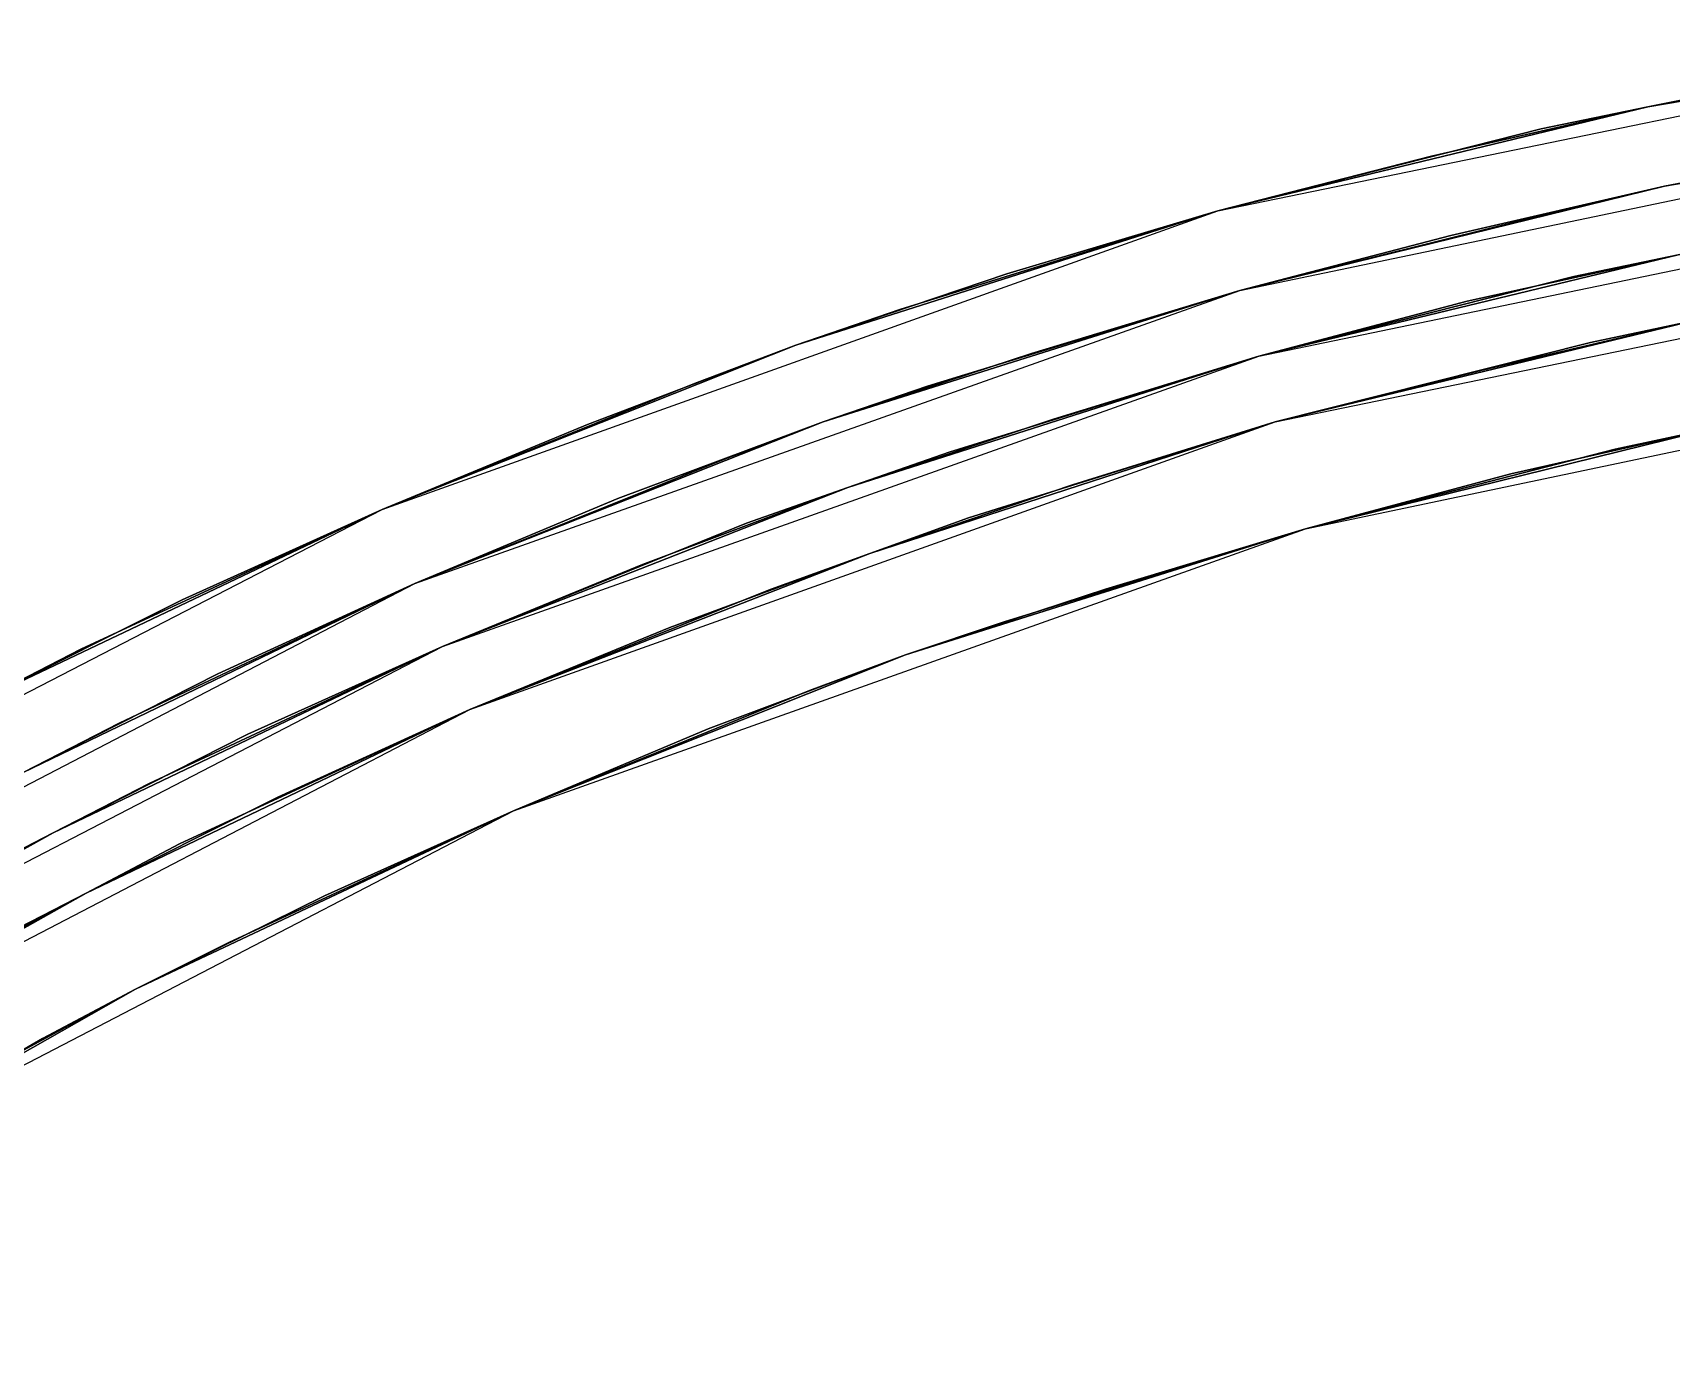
# Model space of a CAD drawing. Extents: x -23.7 to 23.7, y -23.7 to 23.7.
# Drawn here: x -10.71 to -4.73, y 18.58 to 23.45 of the extents above; entities that cross this region are included whole.
import ezdxf

# ---------------------------------------------------------------- set-up
doc = ezdxf.new("R2010")
doc.units = 0

msp = doc.modelspace()

# ---------------------------------------------------------------- linework, layer by layer
at = {"layer": 'Faces'}
for points in [[(-6.39, 22.8, 58.95), (-3.23, 23.45, 58.95), (-4.82, 23.18, 57.86)], [(-3.23, 23.45, 58.95), (-4.42, 23.26, 57.58), (-4.82, 23.18, 57.86)], [(-4.82, 23.18, 57.13), (-4.42, 23.26, 57.58), (-3.23, 23.45, 56.77), (-4.02, 23.33, 56.22)], [(-4.02, 23.33, 56.22), (-3.23, 23.45, 55.67), (-4.02, 23.33, 55.13), (-4.82, 23.18, 55.67)], [(-4.02, 23.33, 55.13), (-3.23, 23.45, 54.58), (-4.02, 23.33, 54.04), (-4.82, 23.18, 54.58)], [(-4.02, 23.33, 54.04), (-3.23, 23.45, 53.49), (-4.02, 23.33, 52.94), (-4.82, 23.18, 53.49)], [(-5.61, 23, 56.22), (-4.82, 23.18, 57.13), (-4.02, 23.33, 56.22), (-4.82, 23.18, 55.67)], [(-4.82, 23.18, 55.67), (-4.02, 23.33, 55.13), (-4.82, 23.18, 54.58), (-5.61, 23, 55.13)], [(-4.82, 23.18, 54.58), (-4.02, 23.33, 54.04), (-4.82, 23.18, 53.49), (-5.61, 23, 54.04)], [(-5.21, 23.1, 57.58), (-4.82, 23.18, 57.86), (-4.42, 23.26, 57.58), (-4.82, 23.18, 57.13)], [(-6.39, 22.8, 58.95), (-4.82, 23.18, 57.86), (-5.21, 23.1, 57.58)], [(-5.21, 23.1, 57.58), (-4.82, 23.18, 57.13), (-5.61, 23, 56.22), (-6.39, 22.8, 56.77)], [(-5.61, 23, 56.22), (-4.82, 23.18, 55.67), (-5.61, 23, 55.13), (-6.39, 22.8, 55.67)], [(-5.61, 23, 55.13), (-4.82, 23.18, 54.58), (-5.61, 23, 54.04), (-6.39, 22.8, 54.58)], [(-5.61, 23, 54.04), (-4.82, 23.18, 53.49), (-5.61, 23, 52.94), (-6.39, 22.8, 53.49)], [(-6.31, 22.51, 58.95), (-3.19, 23.16, 58.95), (-4.76, 22.89, 57.86)], [(-6.31, 22.51, 58.95), (-3.19, 23.16, 58.95), (-4.76, 22.89, 57.86)], [(-3.19, 23.16, 58.95), (-4.37, 22.96, 57.58), (-4.76, 22.89, 57.86)], [(-3.19, 23.16, 58.95), (-4.37, 22.96, 57.58), (-4.76, 22.89, 57.86)], [(-4.76, 22.89, 57.13), (-4.37, 22.96, 57.58), (-3.19, 23.16, 56.77), (-3.97, 23.04, 56.22)], [(-4.76, 22.89, 57.13), (-4.37, 22.96, 57.58), (-3.19, 23.16, 56.77), (-3.97, 23.04, 56.22)], [(-3.97, 23.04, 56.22), (-3.19, 23.16, 55.67), (-3.97, 23.04, 55.13), (-4.76, 22.89, 55.67)], [(-3.97, 23.04, 56.22), (-3.19, 23.16, 55.67), (-3.97, 23.04, 55.13), (-4.76, 22.89, 55.67)], [(-3.97, 23.04, 55.13), (-3.19, 23.16, 54.58), (-3.97, 23.04, 54.04), (-4.76, 22.89, 54.58)], [(-3.97, 23.04, 55.13), (-3.19, 23.16, 54.58), (-3.97, 23.04, 54.04), (-4.76, 22.89, 54.58)], [(-3.97, 23.04, 54.04), (-3.19, 23.16, 53.49), (-3.97, 23.04, 52.94), (-4.76, 22.89, 53.49)], [(-3.97, 23.04, 54.04), (-3.19, 23.16, 53.49), (-3.97, 23.04, 52.94), (-4.76, 22.89, 53.49)], [(-6.39, 22.8, 58.95), (-5.21, 23.1, 57.58), (-6.39, 22.8, 56.77), (-7.55, 22.44, 57.58)], [(-5.54, 22.71, 56.22), (-4.76, 22.89, 57.13), (-3.97, 23.04, 56.22), (-4.76, 22.89, 55.67)], [(-5.54, 22.71, 56.22), (-4.76, 22.89, 57.13), (-3.97, 23.04, 56.22), (-4.76, 22.89, 55.67)], [(-4.76, 22.89, 55.67), (-3.97, 23.04, 55.13), (-4.76, 22.89, 54.58), (-5.54, 22.71, 55.13)], [(-4.76, 22.89, 55.67), (-3.97, 23.04, 55.13), (-4.76, 22.89, 54.58), (-5.54, 22.71, 55.13)], [(-4.76, 22.89, 54.58), (-3.97, 23.04, 54.04), (-4.76, 22.89, 53.49), (-5.54, 22.71, 54.04)], [(-4.76, 22.89, 54.58), (-3.97, 23.04, 54.04), (-4.76, 22.89, 53.49), (-5.54, 22.71, 54.04)], [(-6.39, 22.8, 56.77), (-5.61, 23, 56.22), (-6.39, 22.8, 55.67), (-7.16, 22.57, 56.22)], [(-6.39, 22.8, 55.67), (-5.61, 23, 55.13), (-6.39, 22.8, 54.58), (-7.16, 22.57, 55.13)], [(-6.39, 22.8, 54.58), (-5.61, 23, 54.04), (-6.39, 22.8, 53.49), (-7.16, 22.57, 54.04)], [(-6.24, 22.27, 58.95), (-3.15, 22.91, 58.95), (-4.71, 22.64, 57.86)], [(-6.24, 22.27, 58.95), (-3.15, 22.91, 58.95), (-4.71, 22.64, 57.86)], [(-5.14, 22.8, 57.58), (-4.76, 22.89, 57.86), (-4.37, 22.96, 57.58), (-4.76, 22.89, 57.13)], [(-5.14, 22.8, 57.58), (-4.76, 22.89, 57.86), (-4.37, 22.96, 57.58), (-4.76, 22.89, 57.13)], [(-6.31, 22.51, 58.95), (-4.76, 22.89, 57.86), (-5.14, 22.8, 57.58)], [(-6.31, 22.51, 58.95), (-4.76, 22.89, 57.86), (-5.14, 22.8, 57.58)], [(-5.14, 22.8, 57.58), (-4.76, 22.89, 57.13), (-5.54, 22.71, 56.22), (-6.31, 22.51, 56.77)], [(-5.14, 22.8, 57.58), (-4.76, 22.89, 57.13), (-5.54, 22.71, 56.22), (-6.31, 22.51, 56.77)], [(-5.54, 22.71, 56.22), (-4.76, 22.89, 55.67), (-5.54, 22.71, 55.13), (-6.31, 22.51, 55.67)], [(-5.54, 22.71, 56.22), (-4.76, 22.89, 55.67), (-5.54, 22.71, 55.13), (-6.31, 22.51, 55.67)], [(-5.54, 22.71, 55.13), (-4.76, 22.89, 54.58), (-5.54, 22.71, 54.04), (-6.31, 22.51, 54.58)], [(-5.54, 22.71, 55.13), (-4.76, 22.89, 54.58), (-5.54, 22.71, 54.04), (-6.31, 22.51, 54.58)], [(-5.54, 22.71, 54.04), (-4.76, 22.89, 53.49), (-5.54, 22.71, 52.94), (-6.31, 22.51, 53.49)], [(-5.54, 22.71, 54.04), (-4.76, 22.89, 53.49), (-5.54, 22.71, 52.94), (-6.31, 22.51, 53.49)], [(-9.44, 21.71, 58.95), (-6.39, 22.8, 58.95), (-7.93, 22.31, 57.86)], [(-7.93, 22.31, 57.13), (-7.55, 22.44, 57.58), (-6.39, 22.8, 56.77), (-7.16, 22.57, 56.22)], [(-6.39, 22.8, 58.95), (-7.55, 22.44, 57.58), (-7.93, 22.31, 57.86)], [(-7.16, 22.57, 56.22), (-6.39, 22.8, 55.67), (-7.16, 22.57, 55.13), (-7.93, 22.31, 55.67)], [(-7.16, 22.57, 55.13), (-6.39, 22.8, 54.58), (-7.16, 22.57, 54.04), (-7.93, 22.31, 54.58)], [(-7.16, 22.57, 54.04), (-6.39, 22.8, 53.49), (-7.16, 22.57, 52.94), (-7.93, 22.31, 53.49)], [(-6.31, 22.51, 58.95), (-5.14, 22.8, 57.58), (-6.31, 22.51, 56.77), (-7.45, 22.16, 57.58)], [(-6.31, 22.51, 58.95), (-5.14, 22.8, 57.58), (-6.31, 22.51, 56.77), (-7.45, 22.16, 57.58)], [(-5.48, 22.47, 56.22), (-4.71, 22.64, 57.13), (-3.93, 22.79, 56.22), (-4.71, 22.64, 55.67)], [(-5.48, 22.47, 56.22), (-4.71, 22.64, 57.13), (-3.93, 22.79, 56.22), (-4.71, 22.64, 55.67)], [(-4.71, 22.64, 55.67), (-3.93, 22.79, 55.13), (-4.71, 22.64, 54.58), (-5.48, 22.47, 55.13)], [(-4.71, 22.64, 55.67), (-3.93, 22.79, 55.13), (-4.71, 22.64, 54.58), (-5.48, 22.47, 55.13)], [(-4.71, 22.64, 54.58), (-3.93, 22.79, 54.04), (-4.71, 22.64, 53.49), (-5.48, 22.47, 54.04)], [(-4.71, 22.64, 54.58), (-3.93, 22.79, 54.04), (-4.71, 22.64, 53.49), (-5.48, 22.47, 54.04)], [(-6.31, 22.51, 56.77), (-5.54, 22.71, 56.22), (-6.31, 22.51, 55.67), (-7.07, 22.28, 56.22)], [(-6.31, 22.51, 56.77), (-5.54, 22.71, 56.22), (-6.31, 22.51, 55.67), (-7.07, 22.28, 56.22)], [(-6.31, 22.51, 55.67), (-5.54, 22.71, 55.13), (-6.31, 22.51, 54.58), (-7.07, 22.28, 55.13)], [(-6.31, 22.51, 55.67), (-5.54, 22.71, 55.13), (-6.31, 22.51, 54.58), (-7.07, 22.28, 55.13)], [(-6.31, 22.51, 54.58), (-5.54, 22.71, 54.04), (-6.31, 22.51, 53.49), (-7.07, 22.28, 54.04)], [(-6.31, 22.51, 54.58), (-5.54, 22.71, 54.04), (-6.31, 22.51, 53.49), (-7.07, 22.28, 54.04)], [(-5.09, 22.56, 57.58), (-4.71, 22.64, 57.86), (-4.32, 22.72, 57.58), (-4.71, 22.64, 57.13)], [(-5.09, 22.56, 57.58), (-4.71, 22.64, 57.86), (-4.32, 22.72, 57.58), (-4.71, 22.64, 57.13)], [(-6.24, 22.27, 58.95), (-4.71, 22.64, 57.86), (-5.09, 22.56, 57.58)], [(-6.24, 22.27, 58.95), (-4.71, 22.64, 57.86), (-5.09, 22.56, 57.58)], [(-5.09, 22.56, 57.58), (-4.71, 22.64, 57.13), (-5.48, 22.47, 56.22), (-6.24, 22.27, 56.77)], [(-5.09, 22.56, 57.58), (-4.71, 22.64, 57.13), (-5.48, 22.47, 56.22), (-6.24, 22.27, 56.77)], [(-5.48, 22.47, 56.22), (-4.71, 22.64, 55.67), (-5.48, 22.47, 55.13), (-6.24, 22.27, 55.67)], [(-5.48, 22.47, 56.22), (-4.71, 22.64, 55.67), (-5.48, 22.47, 55.13), (-6.24, 22.27, 55.67)], [(-5.48, 22.47, 55.13), (-4.71, 22.64, 54.58), (-5.48, 22.47, 54.04), (-6.24, 22.27, 54.58)], [(-5.48, 22.47, 55.13), (-4.71, 22.64, 54.58), (-5.48, 22.47, 54.04), (-6.24, 22.27, 54.58)], [(-5.48, 22.47, 54.04), (-4.71, 22.64, 53.49), (-5.48, 22.47, 52.94), (-6.24, 22.27, 53.49)], [(-5.48, 22.47, 54.04), (-4.71, 22.64, 53.49), (-5.48, 22.47, 52.94), (-6.24, 22.27, 53.49)], [(-6.18, 22.03, 58.95), (-3.12, 22.66, 58.95), (-4.65, 22.4, 57.86)], [(-6.18, 22.03, 58.95), (-3.12, 22.66, 58.95), (-4.65, 22.4, 57.86)], [(-8.69, 22.02, 56.22), (-7.93, 22.31, 57.13), (-7.16, 22.57, 56.22), (-7.93, 22.31, 55.67)], [(-7.93, 22.31, 55.67), (-7.16, 22.57, 55.13), (-7.93, 22.31, 54.58), (-8.69, 22.02, 55.13)], [(-7.93, 22.31, 54.58), (-7.16, 22.57, 54.04), (-7.93, 22.31, 53.49), (-8.69, 22.02, 54.04)], [(-6.24, 22.27, 58.95), (-5.09, 22.56, 57.58), (-6.24, 22.27, 56.77), (-7.37, 21.92, 57.58)], [(-6.24, 22.27, 58.95), (-5.09, 22.56, 57.58), (-6.24, 22.27, 56.77), (-7.37, 21.92, 57.58)], [(-9.32, 21.44, 58.95), (-6.31, 22.51, 58.95), (-7.83, 22.03, 57.86)], [(-9.32, 21.44, 58.95), (-6.31, 22.51, 58.95), (-7.83, 22.03, 57.86)], [(-7.83, 22.03, 57.13), (-7.45, 22.16, 57.58), (-6.31, 22.51, 56.77), (-7.07, 22.28, 56.22)], [(-7.83, 22.03, 57.13), (-7.45, 22.16, 57.58), (-6.31, 22.51, 56.77), (-7.07, 22.28, 56.22)], [(-6.31, 22.51, 58.95), (-7.45, 22.16, 57.58), (-7.83, 22.03, 57.86)], [(-6.31, 22.51, 58.95), (-7.45, 22.16, 57.58), (-7.83, 22.03, 57.86)], [(-7.07, 22.28, 56.22), (-6.31, 22.51, 55.67), (-7.07, 22.28, 55.13), (-7.83, 22.03, 55.67)], [(-7.07, 22.28, 56.22), (-6.31, 22.51, 55.67), (-7.07, 22.28, 55.13), (-7.83, 22.03, 55.67)], [(-7.07, 22.28, 55.13), (-6.31, 22.51, 54.58), (-7.07, 22.28, 54.04), (-7.83, 22.03, 54.58)], [(-7.07, 22.28, 55.13), (-6.31, 22.51, 54.58), (-7.07, 22.28, 54.04), (-7.83, 22.03, 54.58)], [(-7.07, 22.28, 54.04), (-6.31, 22.51, 53.49), (-7.07, 22.28, 52.94), (-7.83, 22.03, 53.49)], [(-7.07, 22.28, 54.04), (-6.31, 22.51, 53.49), (-7.07, 22.28, 52.94), (-7.83, 22.03, 53.49)], [(-5.42, 22.22, 56.22), (-4.65, 22.4, 57.13), (-3.88, 22.54, 56.22), (-4.65, 22.4, 55.67)], [(-5.42, 22.22, 56.22), (-4.65, 22.4, 57.13), (-3.88, 22.54, 56.22), (-4.65, 22.4, 55.67)], [(-4.65, 22.4, 55.67), (-3.88, 22.54, 55.13), (-4.65, 22.4, 54.58), (-5.42, 22.22, 55.13)], [(-4.65, 22.4, 55.67), (-3.88, 22.54, 55.13), (-4.65, 22.4, 54.58), (-5.42, 22.22, 55.13)], [(-4.65, 22.4, 54.58), (-3.88, 22.54, 54.04), (-4.65, 22.4, 53.49), (-5.42, 22.22, 54.04)], [(-4.65, 22.4, 54.58), (-3.88, 22.54, 54.04), (-4.65, 22.4, 53.49), (-5.42, 22.22, 54.04)], [(-8.3, 22.17, 57.58), (-7.93, 22.31, 57.86), (-7.55, 22.44, 57.58), (-7.93, 22.31, 57.13)], [(-6.24, 22.27, 56.77), (-5.48, 22.47, 56.22), (-6.24, 22.27, 55.67), (-6.99, 22.04, 56.22)], [(-6.24, 22.27, 56.77), (-5.48, 22.47, 56.22), (-6.24, 22.27, 55.67), (-6.99, 22.04, 56.22)], [(-6.24, 22.27, 55.67), (-5.48, 22.47, 55.13), (-6.24, 22.27, 54.58), (-6.99, 22.04, 55.13)], [(-6.24, 22.27, 55.67), (-5.48, 22.47, 55.13), (-6.24, 22.27, 54.58), (-6.99, 22.04, 55.13)], [(-6.24, 22.27, 54.58), (-5.48, 22.47, 54.04), (-6.24, 22.27, 53.49), (-6.99, 22.04, 54.04)], [(-6.24, 22.27, 54.58), (-5.48, 22.47, 54.04), (-6.24, 22.27, 53.49), (-6.99, 22.04, 54.04)], [(-5.03, 22.32, 57.58), (-4.65, 22.4, 57.86), (-4.28, 22.47, 57.58), (-4.65, 22.4, 57.13)], [(-5.03, 22.32, 57.58), (-4.65, 22.4, 57.86), (-4.28, 22.47, 57.58), (-4.65, 22.4, 57.13)], [(-6.18, 22.03, 58.95), (-4.65, 22.4, 57.86), (-5.03, 22.32, 57.58)], [(-6.18, 22.03, 58.95), (-4.65, 22.4, 57.86), (-5.03, 22.32, 57.58)], [(-5.03, 22.32, 57.58), (-4.65, 22.4, 57.13), (-5.42, 22.22, 56.22), (-6.18, 22.03, 56.77)], [(-5.03, 22.32, 57.58), (-4.65, 22.4, 57.13), (-5.42, 22.22, 56.22), (-6.18, 22.03, 56.77)], [(-5.42, 22.22, 56.22), (-4.65, 22.4, 55.67), (-5.42, 22.22, 55.13), (-6.18, 22.03, 55.67)], [(-5.42, 22.22, 56.22), (-4.65, 22.4, 55.67), (-5.42, 22.22, 55.13), (-6.18, 22.03, 55.67)], [(-5.42, 22.22, 55.13), (-4.65, 22.4, 54.58), (-5.42, 22.22, 54.04), (-6.18, 22.03, 54.58)], [(-5.42, 22.22, 55.13), (-4.65, 22.4, 54.58), (-5.42, 22.22, 54.04), (-6.18, 22.03, 54.58)], [(-5.42, 22.22, 54.04), (-4.65, 22.4, 53.49), (-5.42, 22.22, 52.94), (-6.18, 22.03, 53.49)], [(-5.42, 22.22, 54.04), (-4.65, 22.4, 53.49), (-5.42, 22.22, 52.94), (-6.18, 22.03, 53.49)], [(-9.44, 21.71, 56.77), (-8.3, 22.17, 57.58), (-7.93, 22.31, 57.13), (-8.69, 22.02, 56.22)], [(-9.44, 21.71, 58.95), (-7.93, 22.31, 57.86), (-8.3, 22.17, 57.58)], [(-8.69, 22.02, 56.22), (-7.93, 22.31, 55.67), (-8.69, 22.02, 55.13), (-9.44, 21.71, 55.67)], [(-8.69, 22.02, 55.13), (-7.93, 22.31, 54.58), (-8.69, 22.02, 54.04), (-9.44, 21.71, 54.58)], [(-8.69, 22.02, 54.04), (-7.93, 22.31, 53.49), (-8.69, 22.02, 52.94), (-9.44, 21.71, 53.49)], [(-6.18, 22.03, 58.95), (-5.03, 22.32, 57.58), (-6.18, 22.03, 56.77), (-7.3, 21.68, 57.58)], [(-6.18, 22.03, 58.95), (-5.03, 22.32, 57.58), (-6.18, 22.03, 56.77), (-7.3, 21.68, 57.58)], [(-9.22, 21.21, 58.95), (-6.24, 22.27, 58.95), (-7.74, 21.79, 57.86)], [(-9.22, 21.21, 58.95), (-6.24, 22.27, 58.95), (-7.74, 21.79, 57.86)], [(-8.58, 21.75, 56.22), (-7.83, 22.03, 57.13), (-7.07, 22.28, 56.22), (-7.83, 22.03, 55.67)], [(-8.58, 21.75, 56.22), (-7.83, 22.03, 57.13), (-7.07, 22.28, 56.22), (-7.83, 22.03, 55.67)], [(-7.83, 22.03, 55.67), (-7.07, 22.28, 55.13), (-7.83, 22.03, 54.58), (-8.58, 21.75, 55.13)], [(-7.83, 22.03, 55.67), (-7.07, 22.28, 55.13), (-7.83, 22.03, 54.58), (-8.58, 21.75, 55.13)], [(-7.83, 22.03, 54.58), (-7.07, 22.28, 54.04), (-7.83, 22.03, 53.49), (-8.58, 21.75, 54.04)], [(-7.83, 22.03, 54.58), (-7.07, 22.28, 54.04), (-7.83, 22.03, 53.49), (-8.58, 21.75, 54.04)], [(-7.74, 21.79, 57.13), (-7.37, 21.92, 57.58), (-6.24, 22.27, 56.77), (-6.99, 22.04, 56.22)], [(-7.74, 21.79, 57.13), (-7.37, 21.92, 57.58), (-6.24, 22.27, 56.77), (-6.99, 22.04, 56.22)], [(-6.24, 22.27, 58.95), (-7.37, 21.92, 57.58), (-7.74, 21.79, 57.86)], [(-6.24, 22.27, 58.95), (-7.37, 21.92, 57.58), (-7.74, 21.79, 57.86)], [(-6.99, 22.04, 56.22), (-6.24, 22.27, 55.67), (-6.99, 22.04, 55.13), (-7.74, 21.79, 55.67)], [(-6.99, 22.04, 56.22), (-6.24, 22.27, 55.67), (-6.99, 22.04, 55.13), (-7.74, 21.79, 55.67)], [(-6.99, 22.04, 55.13), (-6.24, 22.27, 54.58), (-6.99, 22.04, 54.04), (-7.74, 21.79, 54.58)], [(-6.99, 22.04, 55.13), (-6.24, 22.27, 54.58), (-6.99, 22.04, 54.04), (-7.74, 21.79, 54.58)], [(-6.99, 22.04, 54.04), (-6.24, 22.27, 53.49), (-6.99, 22.04, 52.94), (-7.74, 21.79, 53.49)], [(-6.99, 22.04, 54.04), (-6.24, 22.27, 53.49), (-6.99, 22.04, 52.94), (-7.74, 21.79, 53.49)], [(-6.07, 21.64, 58.95), (-3.07, 22.27, 58.95), (-4.57, 22.01, 57.86)], [(-6.18, 22.03, 56.77), (-5.42, 22.22, 56.22), (-6.18, 22.03, 55.67), (-6.92, 21.8, 56.22)], [(-6.18, 22.03, 56.77), (-5.42, 22.22, 56.22), (-6.18, 22.03, 55.67), (-6.92, 21.8, 56.22)], [(-6.18, 22.03, 55.67), (-5.42, 22.22, 55.13), (-6.18, 22.03, 54.58), (-6.92, 21.8, 55.13)], [(-6.18, 22.03, 55.67), (-5.42, 22.22, 55.13), (-6.18, 22.03, 54.58), (-6.92, 21.8, 55.13)], [(-6.18, 22.03, 54.58), (-5.42, 22.22, 54.04), (-6.18, 22.03, 53.49), (-6.92, 21.8, 54.04)], [(-6.18, 22.03, 54.58), (-5.42, 22.22, 54.04), (-6.18, 22.03, 53.49), (-6.92, 21.8, 54.04)], [(-9.44, 21.71, 58.95), (-8.3, 22.17, 57.58), (-9.44, 21.71, 56.77), (-10.54, 21.2, 57.58)], [(-8.2, 21.89, 57.58), (-7.83, 22.03, 57.86), (-7.45, 22.16, 57.58), (-7.83, 22.03, 57.13)], [(-8.2, 21.89, 57.58), (-7.83, 22.03, 57.86), (-7.45, 22.16, 57.58), (-7.83, 22.03, 57.13)], [(-5.32, 21.84, 56.22), (-4.57, 22.01, 57.13), (-3.82, 22.15, 56.22), (-4.57, 22.01, 55.67)], [(-4.57, 22.01, 55.67), (-3.82, 22.15, 55.13), (-4.57, 22.01, 54.58), (-5.32, 21.84, 55.13)], [(-4.57, 22.01, 54.58), (-3.82, 22.15, 54.04), (-4.57, 22.01, 53.49), (-5.32, 21.84, 54.04)], [(-4.94, 21.93, 57.58), (-4.57, 22.01, 57.86), (-4.2, 22.08, 57.58), (-4.57, 22.01, 57.13)], [(-9.44, 21.71, 56.77), (-8.69, 22.02, 56.22), (-9.44, 21.71, 55.67), (-10.17, 21.38, 56.22)], [(-9.44, 21.71, 55.67), (-8.69, 22.02, 55.13), (-9.44, 21.71, 54.58), (-10.17, 21.38, 55.13)], [(-9.44, 21.71, 54.58), (-8.69, 22.02, 54.04), (-9.44, 21.71, 53.49), (-10.17, 21.38, 54.04)], [(-9.32, 21.44, 56.77), (-8.2, 21.89, 57.58), (-7.83, 22.03, 57.13), (-8.58, 21.75, 56.22)], [(-9.32, 21.44, 56.77), (-8.2, 21.89, 57.58), (-7.83, 22.03, 57.13), (-8.58, 21.75, 56.22)], [(-9.32, 21.44, 58.95), (-7.83, 22.03, 57.86), (-8.2, 21.89, 57.58)], [(-9.32, 21.44, 58.95), (-7.83, 22.03, 57.86), (-8.2, 21.89, 57.58)], [(-8.58, 21.75, 56.22), (-7.83, 22.03, 55.67), (-8.58, 21.75, 55.13), (-9.32, 21.44, 55.67)], [(-8.58, 21.75, 56.22), (-7.83, 22.03, 55.67), (-8.58, 21.75, 55.13), (-9.32, 21.44, 55.67)], [(-8.58, 21.75, 55.13), (-7.83, 22.03, 54.58), (-8.58, 21.75, 54.04), (-9.32, 21.44, 54.58)], [(-8.58, 21.75, 55.13), (-7.83, 22.03, 54.58), (-8.58, 21.75, 54.04), (-9.32, 21.44, 54.58)], [(-8.58, 21.75, 54.04), (-7.83, 22.03, 53.49), (-8.58, 21.75, 52.94), (-9.32, 21.44, 53.49)], [(-8.58, 21.75, 54.04), (-7.83, 22.03, 53.49), (-8.58, 21.75, 52.94), (-9.32, 21.44, 53.49)], [(-9.12, 20.98, 58.95), (-6.18, 22.03, 58.95), (-7.66, 21.55, 57.86)], [(-9.12, 20.98, 58.95), (-6.18, 22.03, 58.95), (-7.66, 21.55, 57.86)], [(-8.49, 21.51, 56.22), (-7.74, 21.79, 57.13), (-6.99, 22.04, 56.22), (-7.74, 21.79, 55.67)], [(-8.49, 21.51, 56.22), (-7.74, 21.79, 57.13), (-6.99, 22.04, 56.22), (-7.74, 21.79, 55.67)], [(-7.74, 21.79, 55.67), (-6.99, 22.04, 55.13), (-7.74, 21.79, 54.58), (-8.49, 21.51, 55.13)], [(-7.74, 21.79, 55.67), (-6.99, 22.04, 55.13), (-7.74, 21.79, 54.58), (-8.49, 21.51, 55.13)], [(-7.74, 21.79, 54.58), (-6.99, 22.04, 54.04), (-7.74, 21.79, 53.49), (-8.49, 21.51, 54.04)], [(-7.74, 21.79, 54.58), (-6.99, 22.04, 54.04), (-7.74, 21.79, 53.49), (-8.49, 21.51, 54.04)], [(-7.66, 21.55, 57.13), (-7.3, 21.68, 57.58), (-6.18, 22.03, 56.77), (-6.92, 21.8, 56.22)], [(-7.66, 21.55, 57.13), (-7.3, 21.68, 57.58), (-6.18, 22.03, 56.77), (-6.92, 21.8, 56.22)], [(-6.18, 22.03, 58.95), (-7.3, 21.68, 57.58), (-7.66, 21.55, 57.86)], [(-6.18, 22.03, 58.95), (-7.3, 21.68, 57.58), (-7.66, 21.55, 57.86)], [(-6.92, 21.8, 56.22), (-6.18, 22.03, 55.67), (-6.92, 21.8, 55.13), (-7.66, 21.55, 55.67)], [(-6.92, 21.8, 56.22), (-6.18, 22.03, 55.67), (-6.92, 21.8, 55.13), (-7.66, 21.55, 55.67)], [(-6.92, 21.8, 55.13), (-6.18, 22.03, 54.58), (-6.92, 21.8, 54.04), (-7.66, 21.55, 54.58)], [(-6.92, 21.8, 55.13), (-6.18, 22.03, 54.58), (-6.92, 21.8, 54.04), (-7.66, 21.55, 54.58)], [(-6.92, 21.8, 54.04), (-6.18, 22.03, 53.49), (-6.92, 21.8, 52.94), (-7.66, 21.55, 53.49)], [(-6.92, 21.8, 54.04), (-6.18, 22.03, 53.49), (-6.92, 21.8, 52.94), (-7.66, 21.55, 53.49)], [(-6.07, 21.64, 58.95), (-4.57, 22.01, 57.86), (-4.94, 21.93, 57.58)], [(-4.94, 21.93, 57.58), (-4.57, 22.01, 57.13), (-5.32, 21.84, 56.22), (-6.07, 21.64, 56.77)], [(-5.32, 21.84, 56.22), (-4.57, 22.01, 55.67), (-5.32, 21.84, 55.13), (-6.07, 21.64, 55.67)], [(-5.32, 21.84, 55.13), (-4.57, 22.01, 54.58), (-5.32, 21.84, 54.04), (-6.07, 21.64, 54.58)], [(-5.32, 21.84, 54.04), (-4.57, 22.01, 53.49), (-5.32, 21.84, 52.94), (-6.07, 21.64, 53.49)], [(-9.32, 21.44, 58.95), (-8.2, 21.89, 57.58), (-9.32, 21.44, 56.77), (-10.4, 20.93, 57.58)], [(-9.32, 21.44, 58.95), (-8.2, 21.89, 57.58), (-9.32, 21.44, 56.77), (-10.4, 20.93, 57.58)], [(-8.11, 21.66, 57.58), (-7.74, 21.79, 57.86), (-7.37, 21.92, 57.58), (-7.74, 21.79, 57.13)], [(-8.11, 21.66, 57.58), (-7.74, 21.79, 57.86), (-7.37, 21.92, 57.58), (-7.74, 21.79, 57.13)], [(-6.07, 21.64, 58.95), (-4.94, 21.93, 57.58), (-6.07, 21.64, 56.77), (-7.17, 21.3, 57.58)], [(-6.07, 21.64, 56.77), (-5.32, 21.84, 56.22), (-6.07, 21.64, 55.67), (-6.8, 21.42, 56.22)], [(-6.07, 21.64, 55.67), (-5.32, 21.84, 55.13), (-6.07, 21.64, 54.58), (-6.8, 21.42, 55.13)], [(-6.07, 21.64, 54.58), (-5.32, 21.84, 54.04), (-6.07, 21.64, 53.49), (-6.8, 21.42, 54.04)], [(-9.22, 21.21, 56.77), (-8.11, 21.66, 57.58), (-7.74, 21.79, 57.13), (-8.49, 21.51, 56.22)], [(-9.22, 21.21, 56.77), (-8.11, 21.66, 57.58), (-7.74, 21.79, 57.13), (-8.49, 21.51, 56.22)], [(-9.22, 21.21, 58.95), (-7.74, 21.79, 57.86), (-8.11, 21.66, 57.58)], [(-9.22, 21.21, 58.95), (-7.74, 21.79, 57.86), (-8.11, 21.66, 57.58)], [(-8.49, 21.51, 56.22), (-7.74, 21.79, 55.67), (-8.49, 21.51, 55.13), (-9.22, 21.21, 55.67)], [(-8.49, 21.51, 56.22), (-7.74, 21.79, 55.67), (-8.49, 21.51, 55.13), (-9.22, 21.21, 55.67)], [(-8.49, 21.51, 55.13), (-7.74, 21.79, 54.58), (-8.49, 21.51, 54.04), (-9.22, 21.21, 54.58)], [(-8.49, 21.51, 55.13), (-7.74, 21.79, 54.58), (-8.49, 21.51, 54.04), (-9.22, 21.21, 54.58)], [(-8.49, 21.51, 54.04), (-7.74, 21.79, 53.49), (-8.49, 21.51, 52.94), (-9.22, 21.21, 53.49)], [(-8.49, 21.51, 54.04), (-7.74, 21.79, 53.49), (-8.49, 21.51, 52.94), (-9.22, 21.21, 53.49)], [(-8.39, 21.28, 56.22), (-7.66, 21.55, 57.13), (-6.92, 21.8, 56.22), (-7.66, 21.55, 55.67)], [(-8.39, 21.28, 56.22), (-7.66, 21.55, 57.13), (-6.92, 21.8, 56.22), (-7.66, 21.55, 55.67)], [(-7.66, 21.55, 55.67), (-6.92, 21.8, 55.13), (-7.66, 21.55, 54.58), (-8.39, 21.28, 55.13)], [(-7.66, 21.55, 55.67), (-6.92, 21.8, 55.13), (-7.66, 21.55, 54.58), (-8.39, 21.28, 55.13)], [(-7.66, 21.55, 54.58), (-6.92, 21.8, 54.04), (-7.66, 21.55, 53.49), (-8.39, 21.28, 54.04)], [(-7.66, 21.55, 54.58), (-6.92, 21.8, 54.04), (-7.66, 21.55, 53.49), (-8.39, 21.28, 54.04)], [(-12.31, 20.23, 58.95), (-9.44, 21.71, 58.95), (-10.89, 21.02, 57.86)], [(-9.44, 21.71, 58.95), (-10.54, 21.2, 57.58), (-10.89, 21.02, 57.86)], [(-10.89, 21.02, 57.13), (-10.54, 21.2, 57.58), (-9.44, 21.71, 56.77), (-10.17, 21.38, 56.22)], [(-10.17, 21.38, 56.22), (-9.44, 21.71, 55.67), (-10.17, 21.38, 55.13), (-10.89, 21.02, 55.67)], [(-10.17, 21.38, 55.13), (-9.44, 21.71, 54.58), (-10.17, 21.38, 54.04), (-10.89, 21.02, 54.58)], [(-10.17, 21.38, 54.04), (-9.44, 21.71, 53.49), (-10.17, 21.38, 52.94), (-10.89, 21.02, 53.49)], [(-9.32, 21.44, 56.77), (-8.58, 21.75, 56.22), (-9.32, 21.44, 55.67), (-10.04, 21.11, 56.22)], [(-9.32, 21.44, 56.77), (-8.58, 21.75, 56.22), (-9.32, 21.44, 55.67), (-10.04, 21.11, 56.22)], [(-9.32, 21.44, 55.67), (-8.58, 21.75, 55.13), (-9.32, 21.44, 54.58), (-10.04, 21.11, 55.13)], [(-9.32, 21.44, 55.67), (-8.58, 21.75, 55.13), (-9.32, 21.44, 54.58), (-10.04, 21.11, 55.13)], [(-9.32, 21.44, 54.58), (-8.58, 21.75, 54.04), (-9.32, 21.44, 53.49), (-10.04, 21.11, 54.04)], [(-9.32, 21.44, 54.58), (-8.58, 21.75, 54.04), (-9.32, 21.44, 53.49), (-10.04, 21.11, 54.04)], [(-9.22, 21.21, 58.95), (-8.11, 21.66, 57.58), (-9.22, 21.21, 56.77), (-10.29, 20.71, 57.58)], [(-9.22, 21.21, 58.95), (-8.11, 21.66, 57.58), (-9.22, 21.21, 56.77), (-10.29, 20.71, 57.58)], [(-8.02, 21.42, 57.58), (-7.66, 21.55, 57.86), (-7.3, 21.68, 57.58), (-7.66, 21.55, 57.13)], [(-8.02, 21.42, 57.58), (-7.66, 21.55, 57.86), (-7.3, 21.68, 57.58), (-7.66, 21.55, 57.13)], [(-8.96, 20.61, 58.95), (-6.07, 21.64, 58.95), (-7.53, 21.18, 57.86)], [(-7.53, 21.18, 57.13), (-7.17, 21.3, 57.58), (-6.07, 21.64, 56.77), (-6.8, 21.42, 56.22)], [(-6.07, 21.64, 58.95), (-7.17, 21.3, 57.58), (-7.53, 21.18, 57.86)], [(-6.8, 21.42, 56.22), (-6.07, 21.64, 55.67), (-6.8, 21.42, 55.13), (-7.53, 21.18, 55.67)], [(-6.8, 21.42, 55.13), (-6.07, 21.64, 54.58), (-6.8, 21.42, 54.04), (-7.53, 21.18, 54.58)], [(-6.8, 21.42, 54.04), (-6.07, 21.64, 53.49), (-6.8, 21.42, 52.94), (-7.53, 21.18, 53.49)], [(-9.12, 20.98, 56.77), (-8.02, 21.42, 57.58), (-7.66, 21.55, 57.13), (-8.39, 21.28, 56.22)], [(-9.12, 20.98, 56.77), (-8.02, 21.42, 57.58), (-7.66, 21.55, 57.13), (-8.39, 21.28, 56.22)], [(-9.12, 20.98, 58.95), (-7.66, 21.55, 57.86), (-8.02, 21.42, 57.58)], [(-9.12, 20.98, 58.95), (-7.66, 21.55, 57.86), (-8.02, 21.42, 57.58)], [(-8.39, 21.28, 56.22), (-7.66, 21.55, 55.67), (-8.39, 21.28, 55.13), (-9.12, 20.98, 55.67)], [(-8.39, 21.28, 56.22), (-7.66, 21.55, 55.67), (-8.39, 21.28, 55.13), (-9.12, 20.98, 55.67)], [(-8.39, 21.28, 55.13), (-7.66, 21.55, 54.58), (-8.39, 21.28, 54.04), (-9.12, 20.98, 54.58)], [(-8.39, 21.28, 55.13), (-7.66, 21.55, 54.58), (-8.39, 21.28, 54.04), (-9.12, 20.98, 54.58)], [(-8.39, 21.28, 54.04), (-7.66, 21.55, 53.49), (-8.39, 21.28, 52.94), (-9.12, 20.98, 53.49)], [(-8.39, 21.28, 54.04), (-7.66, 21.55, 53.49), (-8.39, 21.28, 52.94), (-9.12, 20.98, 53.49)], [(-9.22, 21.21, 56.77), (-8.49, 21.51, 56.22), (-9.22, 21.21, 55.67), (-9.93, 20.89, 56.22)], [(-9.22, 21.21, 56.77), (-8.49, 21.51, 56.22), (-9.22, 21.21, 55.67), (-9.93, 20.89, 56.22)], [(-9.22, 21.21, 55.67), (-8.49, 21.51, 55.13), (-9.22, 21.21, 54.58), (-9.93, 20.89, 55.13)], [(-9.22, 21.21, 55.67), (-8.49, 21.51, 55.13), (-9.22, 21.21, 54.58), (-9.93, 20.89, 55.13)], [(-9.22, 21.21, 54.58), (-8.49, 21.51, 54.04), (-9.22, 21.21, 53.49), (-9.93, 20.89, 54.04)], [(-9.22, 21.21, 54.58), (-8.49, 21.51, 54.04), (-9.22, 21.21, 53.49), (-9.93, 20.89, 54.04)], [(-12.15, 19.97, 58.95), (-9.32, 21.44, 58.95), (-10.75, 20.75, 57.86)], [(-12.15, 19.97, 58.95), (-9.32, 21.44, 58.95), (-10.75, 20.75, 57.86)], [(-9.32, 21.44, 58.95), (-10.4, 20.93, 57.58), (-10.75, 20.75, 57.86)], [(-9.32, 21.44, 58.95), (-10.4, 20.93, 57.58), (-10.75, 20.75, 57.86)], [(-10.75, 20.75, 57.13), (-10.4, 20.93, 57.58), (-9.32, 21.44, 56.77), (-10.04, 21.11, 56.22)], [(-10.75, 20.75, 57.13), (-10.4, 20.93, 57.58), (-9.32, 21.44, 56.77), (-10.04, 21.11, 56.22)], [(-10.04, 21.11, 56.22), (-9.32, 21.44, 55.67), (-10.04, 21.11, 55.13), (-10.75, 20.75, 55.67)], [(-10.04, 21.11, 56.22), (-9.32, 21.44, 55.67), (-10.04, 21.11, 55.13), (-10.75, 20.75, 55.67)], [(-10.04, 21.11, 55.13), (-9.32, 21.44, 54.58), (-10.04, 21.11, 54.04), (-10.75, 20.75, 54.58)], [(-10.04, 21.11, 55.13), (-9.32, 21.44, 54.58), (-10.04, 21.11, 54.04), (-10.75, 20.75, 54.58)], [(-10.04, 21.11, 54.04), (-9.32, 21.44, 53.49), (-10.04, 21.11, 52.94), (-10.75, 20.75, 53.49)], [(-10.04, 21.11, 54.04), (-9.32, 21.44, 53.49), (-10.04, 21.11, 52.94), (-10.75, 20.75, 53.49)], [(-9.12, 20.98, 58.95), (-8.02, 21.42, 57.58), (-9.12, 20.98, 56.77), (-10.18, 20.49, 57.58)], [(-9.12, 20.98, 58.95), (-8.02, 21.42, 57.58), (-9.12, 20.98, 56.77), (-10.18, 20.49, 57.58)], [(-8.25, 20.91, 56.22), (-7.53, 21.18, 57.13), (-6.8, 21.42, 56.22), (-7.53, 21.18, 55.67)], [(-7.53, 21.18, 55.67), (-6.8, 21.42, 55.13), (-7.53, 21.18, 54.58), (-8.25, 20.91, 55.13)], [(-7.53, 21.18, 54.58), (-6.8, 21.42, 54.04), (-7.53, 21.18, 53.49), (-8.25, 20.91, 54.04)], [(-11.61, 20.64, 56.22), (-10.89, 21.02, 57.13), (-10.17, 21.38, 56.22), (-10.89, 21.02, 55.67)], [(-10.89, 21.02, 55.67), (-10.17, 21.38, 55.13), (-10.89, 21.02, 54.58), (-11.61, 20.64, 55.13)], [(-10.89, 21.02, 54.58), (-10.17, 21.38, 54.04), (-10.89, 21.02, 53.49), (-11.61, 20.64, 54.04)], [(-7.88, 21.05, 57.58), (-7.53, 21.18, 57.86), (-7.17, 21.3, 57.58), (-7.53, 21.18, 57.13)], [(-9.12, 20.98, 56.77), (-8.39, 21.28, 56.22), (-9.12, 20.98, 55.67), (-9.82, 20.66, 56.22)], [(-9.12, 20.98, 56.77), (-8.39, 21.28, 56.22), (-9.12, 20.98, 55.67), (-9.82, 20.66, 56.22)], [(-9.12, 20.98, 55.67), (-8.39, 21.28, 55.13), (-9.12, 20.98, 54.58), (-9.82, 20.66, 55.13)], [(-9.12, 20.98, 55.67), (-8.39, 21.28, 55.13), (-9.12, 20.98, 54.58), (-9.82, 20.66, 55.13)], [(-9.12, 20.98, 54.58), (-8.39, 21.28, 54.04), (-9.12, 20.98, 53.49), (-9.82, 20.66, 54.04)], [(-9.12, 20.98, 54.58), (-8.39, 21.28, 54.04), (-9.12, 20.98, 53.49), (-9.82, 20.66, 54.04)], [(-12.02, 19.76, 58.95), (-9.22, 21.21, 58.95), (-10.64, 20.53, 57.86)], [(-12.02, 19.76, 58.95), (-9.22, 21.21, 58.95), (-10.64, 20.53, 57.86)], [(-11.25, 20.83, 57.58), (-10.89, 21.02, 57.86), (-10.54, 21.2, 57.58), (-10.89, 21.02, 57.13)], [(-9.22, 21.21, 58.95), (-10.29, 20.71, 57.58), (-10.64, 20.53, 57.86)], [(-9.22, 21.21, 58.95), (-10.29, 20.71, 57.58), (-10.64, 20.53, 57.86)], [(-10.64, 20.53, 57.13), (-10.29, 20.71, 57.58), (-9.22, 21.21, 56.77), (-9.93, 20.89, 56.22)], [(-10.64, 20.53, 57.13), (-10.29, 20.71, 57.58), (-9.22, 21.21, 56.77), (-9.93, 20.89, 56.22)], [(-9.93, 20.89, 56.22), (-9.22, 21.21, 55.67), (-9.93, 20.89, 55.13), (-10.64, 20.53, 55.67)], [(-9.93, 20.89, 56.22), (-9.22, 21.21, 55.67), (-9.93, 20.89, 55.13), (-10.64, 20.53, 55.67)], [(-9.93, 20.89, 55.13), (-9.22, 21.21, 54.58), (-9.93, 20.89, 54.04), (-10.64, 20.53, 54.58)], [(-9.93, 20.89, 55.13), (-9.22, 21.21, 54.58), (-9.93, 20.89, 54.04), (-10.64, 20.53, 54.58)], [(-9.93, 20.89, 54.04), (-9.22, 21.21, 53.49), (-9.93, 20.89, 52.94), (-10.64, 20.53, 53.49)], [(-9.93, 20.89, 54.04), (-9.22, 21.21, 53.49), (-9.93, 20.89, 52.94), (-10.64, 20.53, 53.49)], [(-8.96, 20.61, 56.77), (-7.88, 21.05, 57.58), (-7.53, 21.18, 57.13), (-8.25, 20.91, 56.22)], [(-8.96, 20.61, 58.95), (-7.53, 21.18, 57.86), (-7.88, 21.05, 57.58)], [(-8.25, 20.91, 56.22), (-7.53, 21.18, 55.67), (-8.25, 20.91, 55.13), (-8.96, 20.61, 55.67)], [(-8.25, 20.91, 55.13), (-7.53, 21.18, 54.58), (-8.25, 20.91, 54.04), (-8.96, 20.61, 54.58)], [(-8.25, 20.91, 54.04), (-7.53, 21.18, 53.49), (-8.25, 20.91, 52.94), (-8.96, 20.61, 53.49)], [(-11.46, 20.37, 56.22), (-10.75, 20.75, 57.13), (-10.04, 21.11, 56.22), (-10.75, 20.75, 55.67)], [(-11.46, 20.37, 56.22), (-10.75, 20.75, 57.13), (-10.04, 21.11, 56.22), (-10.75, 20.75, 55.67)], [(-10.75, 20.75, 55.67), (-10.04, 21.11, 55.13), (-10.75, 20.75, 54.58), (-11.46, 20.37, 55.13)], [(-10.75, 20.75, 55.67), (-10.04, 21.11, 55.13), (-10.75, 20.75, 54.58), (-11.46, 20.37, 55.13)], [(-10.75, 20.75, 54.58), (-10.04, 21.11, 54.04), (-10.75, 20.75, 53.49), (-11.46, 20.37, 54.04)], [(-10.75, 20.75, 54.58), (-10.04, 21.11, 54.04), (-10.75, 20.75, 53.49), (-11.46, 20.37, 54.04)], [(-8.96, 20.61, 58.95), (-7.88, 21.05, 57.58), (-8.96, 20.61, 56.77), (-10, 20.13, 57.58)], [(-11.89, 19.54, 58.95), (-9.12, 20.98, 58.95), (-10.52, 20.31, 57.86)], [(-11.89, 19.54, 58.95), (-9.12, 20.98, 58.95), (-10.52, 20.31, 57.86)], [(-9.12, 20.98, 58.95), (-10.18, 20.49, 57.58), (-10.52, 20.31, 57.86)], [(-9.12, 20.98, 58.95), (-10.18, 20.49, 57.58), (-10.52, 20.31, 57.86)], [(-10.52, 20.31, 57.13), (-10.18, 20.49, 57.58), (-9.12, 20.98, 56.77), (-9.82, 20.66, 56.22)], [(-10.52, 20.31, 57.13), (-10.18, 20.49, 57.58), (-9.12, 20.98, 56.77), (-9.82, 20.66, 56.22)], [(-9.82, 20.66, 56.22), (-9.12, 20.98, 55.67), (-9.82, 20.66, 55.13), (-10.52, 20.31, 55.67)], [(-9.82, 20.66, 56.22), (-9.12, 20.98, 55.67), (-9.82, 20.66, 55.13), (-10.52, 20.31, 55.67)], [(-9.82, 20.66, 55.13), (-9.12, 20.98, 54.58), (-9.82, 20.66, 54.04), (-10.52, 20.31, 54.58)], [(-9.82, 20.66, 55.13), (-9.12, 20.98, 54.58), (-9.82, 20.66, 54.04), (-10.52, 20.31, 54.58)], [(-9.82, 20.66, 54.04), (-9.12, 20.98, 53.49), (-9.82, 20.66, 52.94), (-10.52, 20.31, 53.49)], [(-9.82, 20.66, 54.04), (-9.12, 20.98, 53.49), (-9.82, 20.66, 52.94), (-10.52, 20.31, 53.49)], [(-11.34, 20.16, 56.22), (-10.64, 20.53, 57.13), (-9.93, 20.89, 56.22), (-10.64, 20.53, 55.67)], [(-11.34, 20.16, 56.22), (-10.64, 20.53, 57.13), (-9.93, 20.89, 56.22), (-10.64, 20.53, 55.67)], [(-10.64, 20.53, 55.67), (-9.93, 20.89, 55.13), (-10.64, 20.53, 54.58), (-11.34, 20.16, 55.13)], [(-10.64, 20.53, 55.67), (-9.93, 20.89, 55.13), (-10.64, 20.53, 54.58), (-11.34, 20.16, 55.13)], [(-10.64, 20.53, 54.58), (-9.93, 20.89, 54.04), (-10.64, 20.53, 53.49), (-11.34, 20.16, 54.04)], [(-10.64, 20.53, 54.58), (-9.93, 20.89, 54.04), (-10.64, 20.53, 53.49), (-11.34, 20.16, 54.04)], [(-11.1, 20.57, 57.58), (-10.75, 20.75, 57.86), (-10.4, 20.93, 57.58), (-10.75, 20.75, 57.13)], [(-11.1, 20.57, 57.58), (-10.75, 20.75, 57.86), (-10.4, 20.93, 57.58), (-10.75, 20.75, 57.13)], [(-8.96, 20.61, 56.77), (-8.25, 20.91, 56.22), (-8.96, 20.61, 55.67), (-9.65, 20.3, 56.22)], [(-8.96, 20.61, 55.67), (-8.25, 20.91, 55.13), (-8.96, 20.61, 54.58), (-9.65, 20.3, 55.13)], [(-8.96, 20.61, 54.58), (-8.25, 20.91, 54.04), (-8.96, 20.61, 53.49), (-9.65, 20.3, 54.04)], [(-10.99, 20.35, 57.58), (-10.64, 20.53, 57.86), (-10.29, 20.71, 57.58), (-10.64, 20.53, 57.13)], [(-10.99, 20.35, 57.58), (-10.64, 20.53, 57.86), (-10.29, 20.71, 57.58), (-10.64, 20.53, 57.13)], [(-11.21, 19.94, 56.22), (-10.52, 20.31, 57.13), (-9.82, 20.66, 56.22), (-10.52, 20.31, 55.67)], [(-11.21, 19.94, 56.22), (-10.52, 20.31, 57.13), (-9.82, 20.66, 56.22), (-10.52, 20.31, 55.67)], [(-10.52, 20.31, 55.67), (-9.82, 20.66, 55.13), (-10.52, 20.31, 54.58), (-11.21, 19.94, 55.13)], [(-10.52, 20.31, 55.67), (-9.82, 20.66, 55.13), (-10.52, 20.31, 54.58), (-11.21, 19.94, 55.13)], [(-10.52, 20.31, 54.58), (-9.82, 20.66, 54.04), (-10.52, 20.31, 53.49), (-11.21, 19.94, 54.04)], [(-10.52, 20.31, 54.58), (-9.82, 20.66, 54.04), (-10.52, 20.31, 53.49), (-11.21, 19.94, 54.04)], [(-11.68, 19.2, 58.95), (-8.96, 20.61, 58.95), (-10.34, 19.96, 57.86)], [(-8.96, 20.61, 58.95), (-10, 20.13, 57.58), (-10.34, 19.96, 57.86)], [(-10.34, 19.96, 57.13), (-10, 20.13, 57.58), (-8.96, 20.61, 56.77), (-9.65, 20.3, 56.22)], [(-9.65, 20.3, 56.22), (-8.96, 20.61, 55.67), (-9.65, 20.3, 55.13), (-10.34, 19.96, 55.67)], [(-9.65, 20.3, 55.13), (-8.96, 20.61, 54.58), (-9.65, 20.3, 54.04), (-10.34, 19.96, 54.58)], [(-9.65, 20.3, 54.04), (-8.96, 20.61, 53.49), (-9.65, 20.3, 52.94), (-10.34, 19.96, 53.49)], [(-12.02, 19.76, 58.95), (-10.64, 20.53, 57.86), (-10.99, 20.35, 57.58)], [(-12.02, 19.76, 58.95), (-10.64, 20.53, 57.86), (-10.99, 20.35, 57.58)], [(-10.99, 20.35, 57.58), (-10.64, 20.53, 57.13), (-11.34, 20.16, 56.22), (-12.02, 19.76, 56.77)], [(-10.99, 20.35, 57.58), (-10.64, 20.53, 57.13), (-11.34, 20.16, 56.22), (-12.02, 19.76, 56.77)], [(-11.34, 20.16, 56.22), (-10.64, 20.53, 55.67), (-11.34, 20.16, 55.13), (-12.02, 19.76, 55.67)], [(-11.34, 20.16, 56.22), (-10.64, 20.53, 55.67), (-11.34, 20.16, 55.13), (-12.02, 19.76, 55.67)], [(-11.34, 20.16, 55.13), (-10.64, 20.53, 54.58), (-11.34, 20.16, 54.04), (-12.02, 19.76, 54.58)], [(-11.34, 20.16, 55.13), (-10.64, 20.53, 54.58), (-11.34, 20.16, 54.04), (-12.02, 19.76, 54.58)], [(-11.34, 20.16, 54.04), (-10.64, 20.53, 53.49), (-11.34, 20.16, 52.94), (-12.02, 19.76, 53.49)], [(-11.34, 20.16, 54.04), (-10.64, 20.53, 53.49), (-11.34, 20.16, 52.94), (-12.02, 19.76, 53.49)], [(-10.87, 20.13, 57.58), (-10.52, 20.31, 57.86), (-10.18, 20.49, 57.58), (-10.52, 20.31, 57.13)], [(-10.87, 20.13, 57.58), (-10.52, 20.31, 57.86), (-10.18, 20.49, 57.58), (-10.52, 20.31, 57.13)], [(-11.89, 19.54, 58.95), (-10.52, 20.31, 57.86), (-10.87, 20.13, 57.58)], [(-11.89, 19.54, 58.95), (-10.52, 20.31, 57.86), (-10.87, 20.13, 57.58)], [(-10.87, 20.13, 57.58), (-10.52, 20.31, 57.13), (-11.21, 19.94, 56.22), (-11.89, 19.54, 56.77)], [(-10.87, 20.13, 57.58), (-10.52, 20.31, 57.13), (-11.21, 19.94, 56.22), (-11.89, 19.54, 56.77)], [(-11.21, 19.94, 56.22), (-10.52, 20.31, 55.67), (-11.21, 19.94, 55.13), (-11.89, 19.54, 55.67)], [(-11.21, 19.94, 56.22), (-10.52, 20.31, 55.67), (-11.21, 19.94, 55.13), (-11.89, 19.54, 55.67)], [(-11.21, 19.94, 55.13), (-10.52, 20.31, 54.58), (-11.21, 19.94, 54.04), (-11.89, 19.54, 54.58)], [(-11.21, 19.94, 55.13), (-10.52, 20.31, 54.58), (-11.21, 19.94, 54.04), (-11.89, 19.54, 54.58)], [(-11.21, 19.94, 54.04), (-10.52, 20.31, 53.49), (-11.21, 19.94, 52.94), (-11.89, 19.54, 53.49)], [(-11.21, 19.94, 54.04), (-10.52, 20.31, 53.49), (-11.21, 19.94, 52.94), (-11.89, 19.54, 53.49)], [(-11.02, 19.59, 56.22), (-10.34, 19.96, 57.13), (-9.65, 20.3, 56.22), (-10.34, 19.96, 55.67)], [(-10.34, 19.96, 55.67), (-9.65, 20.3, 55.13), (-10.34, 19.96, 54.58), (-11.02, 19.59, 55.13)], [(-10.34, 19.96, 54.58), (-9.65, 20.3, 54.04), (-10.34, 19.96, 53.49), (-11.02, 19.59, 54.04)], [(-10.68, 19.78, 57.58), (-10.34, 19.96, 57.86), (-10, 20.13, 57.58), (-10.34, 19.96, 57.13)], [(-11.68, 19.2, 58.95), (-10.34, 19.96, 57.86), (-10.68, 19.78, 57.58)], [(-10.68, 19.78, 57.58), (-10.34, 19.96, 57.13), (-11.02, 19.59, 56.22), (-11.68, 19.2, 56.77)], [(-11.02, 19.59, 56.22), (-10.34, 19.96, 55.67), (-11.02, 19.59, 55.13), (-11.68, 19.2, 55.67)], [(-11.02, 19.59, 55.13), (-10.34, 19.96, 54.58), (-11.02, 19.59, 54.04), (-11.68, 19.2, 54.58)], [(-11.02, 19.59, 54.04), (-10.34, 19.96, 53.49), (-11.02, 19.59, 52.94), (-11.68, 19.2, 53.49)], [(-11.68, 19.2, 58.95), (-10.68, 19.78, 57.58), (-11.68, 19.2, 56.77), (-12.65, 18.58, 57.58)]]:
    msp.add_3dface(points, dxfattribs=at)
at = {"layer": 'Lines'}
for p, q in [((-4.76, 22.89, 55.67), (-3.97, 23.04, 55.13)), ((-4.37, 22.96, 57.58), (-4.76, 22.89, 57.86)), ((-4.76, 22.89, 57.86), (-6.31, 22.51, 58.95)), ((-5.54, 22.71, 54.04), (-4.76, 22.89, 53.49)), ((-4.76, 22.89, 55.67), (-5.54, 22.71, 56.22)), ((-6.31, 22.51, 54.58), (-5.54, 22.71, 54.04)), ((-5.54, 22.71, 56.22), (-6.31, 22.51, 56.77)), ((-5.48, 22.47, 54.04), (-4.71, 22.64, 54.58)), ((-5.48, 22.47, 55.13), (-4.71, 22.64, 55.67)), ((-4.71, 22.64, 57.13), (-5.48, 22.47, 56.22)), ((-4.71, 22.64, 57.86), (-5.09, 22.56, 57.58)), ((-6.24, 22.27, 56.77), (-5.09, 22.56, 57.58)), ((-6.31, 22.51, 56.77), (-7.45, 22.16, 57.58)), ((-7.07, 22.28, 55.13), (-6.31, 22.51, 54.58)), ((-5.48, 22.47, 54.04), (-6.24, 22.27, 53.49)), ((-5.48, 22.47, 55.13), (-6.24, 22.27, 54.58)), ((-6.24, 22.27, 55.67), (-5.48, 22.47, 56.22)), ((-4.65, 22.4, 54.58), (-5.42, 22.22, 55.13)), ((-5.03, 22.32, 57.58), (-4.65, 22.4, 57.13)), ((-6.18, 22.03, 58.95), (-5.03, 22.32, 57.58)), ((-7.07, 22.28, 55.13), (-7.83, 22.03, 55.67)), ((-6.24, 22.27, 58.95), (-7.74, 21.79, 57.86)), ((-7.37, 21.92, 57.58), (-6.24, 22.27, 58.95)), ((-6.99, 22.04, 54.04), (-6.24, 22.27, 54.58)), ((-6.24, 22.27, 55.67), (-6.99, 22.04, 55.13)), ((-6.99, 22.04, 56.22), (-6.24, 22.27, 56.77)), ((-5.42, 22.22, 55.13), (-6.18, 22.03, 55.67)), ((-7.83, 22.03, 57.86), (-7.45, 22.16, 57.58)), ((-7.83, 22.03, 57.86), (-9.32, 21.44, 58.95)), ((-8.58, 21.75, 54.04), (-7.83, 22.03, 53.49)), ((-7.83, 22.03, 55.67), (-8.58, 21.75, 56.22)), ((-6.99, 22.04, 54.04), (-7.74, 21.79, 53.49)), ((-7.74, 21.79, 54.58), (-6.99, 22.04, 55.13)), ((-7.74, 21.79, 55.67), (-6.99, 22.04, 56.22)), ((-6.18, 22.03, 53.49), (-6.92, 21.8, 54.04)), ((-6.18, 22.03, 55.67), (-6.92, 21.8, 56.22)), ((-7.74, 21.79, 57.13), (-7.37, 21.92, 57.58)), ((-7.74, 21.79, 54.58), (-8.49, 21.51, 54.04)), ((-7.74, 21.79, 55.67), (-8.49, 21.51, 55.13)), ((-7.74, 21.79, 57.13), (-8.49, 21.51, 56.22)), ((-8.11, 21.66, 57.58), (-7.74, 21.79, 57.86)), ((-7.66, 21.55, 54.58), (-6.92, 21.8, 54.04)), ((-7.66, 21.55, 57.13), (-6.92, 21.8, 56.22)), ((-9.32, 21.44, 54.58), (-8.58, 21.75, 54.04)), ((-9.32, 21.44, 56.77), (-8.58, 21.75, 56.22)), ((-9.22, 21.21, 56.77), (-8.11, 21.66, 57.58)), ((-7.66, 21.55, 54.58), (-8.39, 21.28, 55.13)), ((-7.66, 21.55, 57.13), (-8.02, 21.42, 57.58)), ((-9.22, 21.21, 53.49), (-8.49, 21.51, 54.04)), ((-9.22, 21.21, 54.58), (-8.49, 21.51, 55.13)), ((-8.49, 21.51, 56.22), (-9.22, 21.21, 55.67)), ((-9.32, 21.44, 56.77), (-10.4, 20.93, 57.58)), ((-10.04, 21.11, 55.13), (-9.32, 21.44, 54.58)), ((-9.12, 20.98, 58.95), (-8.02, 21.42, 57.58)), ((-9.12, 20.98, 55.67), (-8.39, 21.28, 55.13)), ((-10.64, 20.53, 57.86), (-9.22, 21.21, 58.95)), ((-10.29, 20.71, 57.58), (-9.22, 21.21, 58.95)), ((-9.22, 21.21, 54.58), (-9.93, 20.89, 54.04)), ((-9.22, 21.21, 55.67), (-9.93, 20.89, 55.13)), ((-9.93, 20.89, 56.22), (-9.22, 21.21, 56.77)), ((-10.04, 21.11, 55.13), (-10.75, 20.75, 55.67)), ((-9.82, 20.66, 54.04), (-9.12, 20.98, 53.49)), ((-9.82, 20.66, 56.22), (-9.12, 20.98, 55.67)), ((-10.75, 20.75, 57.86), (-10.4, 20.93, 57.58)), ((-10.64, 20.53, 53.49), (-9.93, 20.89, 54.04)), ((-10.64, 20.53, 54.58), (-9.93, 20.89, 55.13)), ((-9.93, 20.89, 56.22), (-10.64, 20.53, 55.67)), ((-10.29, 20.71, 57.58), (-10.64, 20.53, 57.13)), ((-10.52, 20.31, 54.58), (-9.82, 20.66, 54.04)), ((-9.82, 20.66, 56.22), (-10.52, 20.31, 57.13)), ((-10.64, 20.53, 54.58), (-11.34, 20.16, 54.04)), ((-10.64, 20.53, 55.67), (-11.34, 20.16, 55.13)), ((-11.34, 20.16, 56.22), (-10.64, 20.53, 57.13)), ((-10.99, 20.35, 57.58), (-10.64, 20.53, 57.86)), ((-10.52, 20.31, 54.58), (-11.21, 19.94, 55.13)), ((-10.52, 20.31, 57.13), (-10.87, 20.13, 57.58))]:
    msp.add_line(p, q, dxfattribs=at)

doc.saveas('drawing.dxf')
